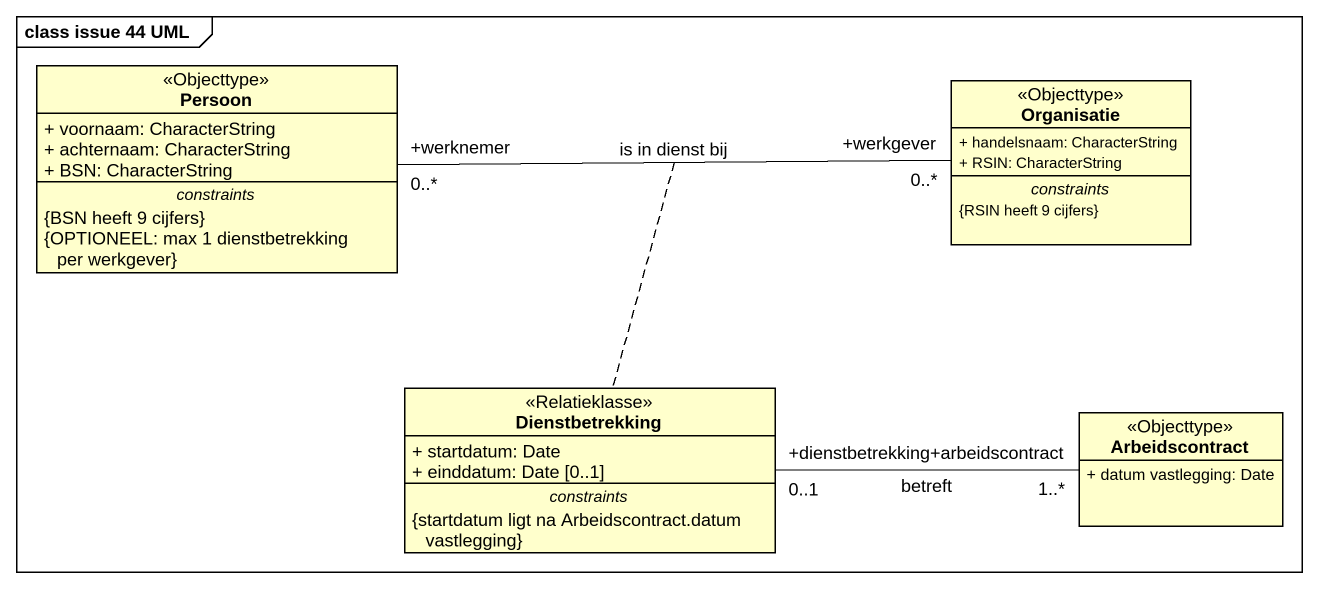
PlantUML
@startuml
mainframe class issue 44 UML
hide circle
hide empty members
skinparam classAttributeIconSize 0
class Persoon <<Objecttype>> {
  + voornaam: CharacterString
  + achternaam: CharacterString
  + BSN: CharacterString
  -- constraints --
  {BSN heeft 9 cijfers}
  {OPTIONEEL: max 1 dienstbetrekking per werkgever}
}
class Organisatie <<Objecttype>> {
  + handelsnaam: CharacterString
  + RSIN: CharacterString
  -- constraints --
  {RSIN heeft 9 cijfers}
}
class Dienstbetrekking <<Relatieklasse>> {
  + startdatum: Date
  + einddatum: Date [0..1]
  -- constraints --
  {startdatum ligt na Arbeidscontract.datum vastlegging}
}
class Arbeidscontract <<Objecttype>> {
  + datum vastlegging: Date
}
Persoon "+werknemer\n0..*" -right- "+werkgever\n0..*" Organisatie : is in dienst bij
(Persoon, Organisatie) .. Dienstbetrekking
Arbeidscontract "+arbeidscontract\n1..*" -left- "+dienstbetrekking\n0..1" Dienstbetrekking : betreft
@enduml
